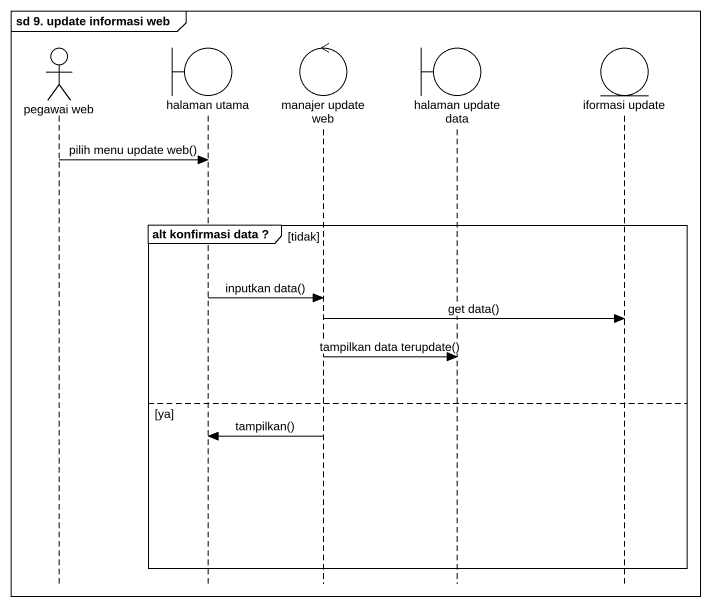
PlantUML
@startuml
mainframe sd 9. update informasi web
hide footbox
actor "pegawai web" as pegawai_web
boundary "halaman utama" as halaman_utama
control "manajer update web" as manajer_update_web
boundary "halaman update data" as halaman_update_data
entity "iformasi update" as iformasi_update

pegawai_web -> halaman_utama : pilih menu update web()
group alt konfirmasi data ? [tidak]
  halaman_utama -> manajer_update_web : inputkan data()
  manajer_update_web -> iformasi_update : get data()
  manajer_update_web -> halaman_update_data : tampilkan data terupdate()
else ya
  manajer_update_web -> halaman_utama : tampilkan()
end
@enduml
